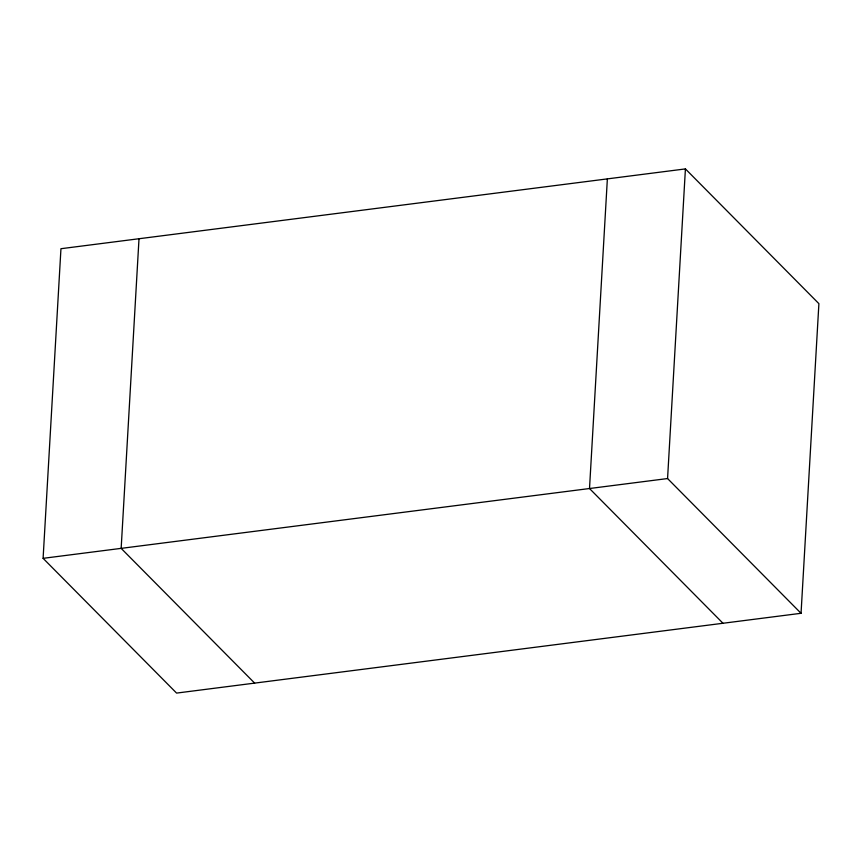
<?xml version="1.0" encoding="UTF-8"?>
<svg xmlns="http://www.w3.org/2000/svg" width="862" height="862" viewBox="0 0 862 862"><rect width="100%" height="100%" fill="white"/><g stroke="black" fill="none" stroke-linecap="round" stroke-linejoin="round"><path stroke-width="1.29" d="M43.1 558.339L60.954 248.709L685.419 168.909L818.9 303.661L801.046 613.291L176.581 693.091L43.1 558.339L667.565 478.55L801.046 613.291M139.008 238.731L121.154 548.372L254.635 683.113M607.365 178.887L589.511 488.528L722.992 623.269M667.565 478.55L685.419 168.909"/></g></svg>
